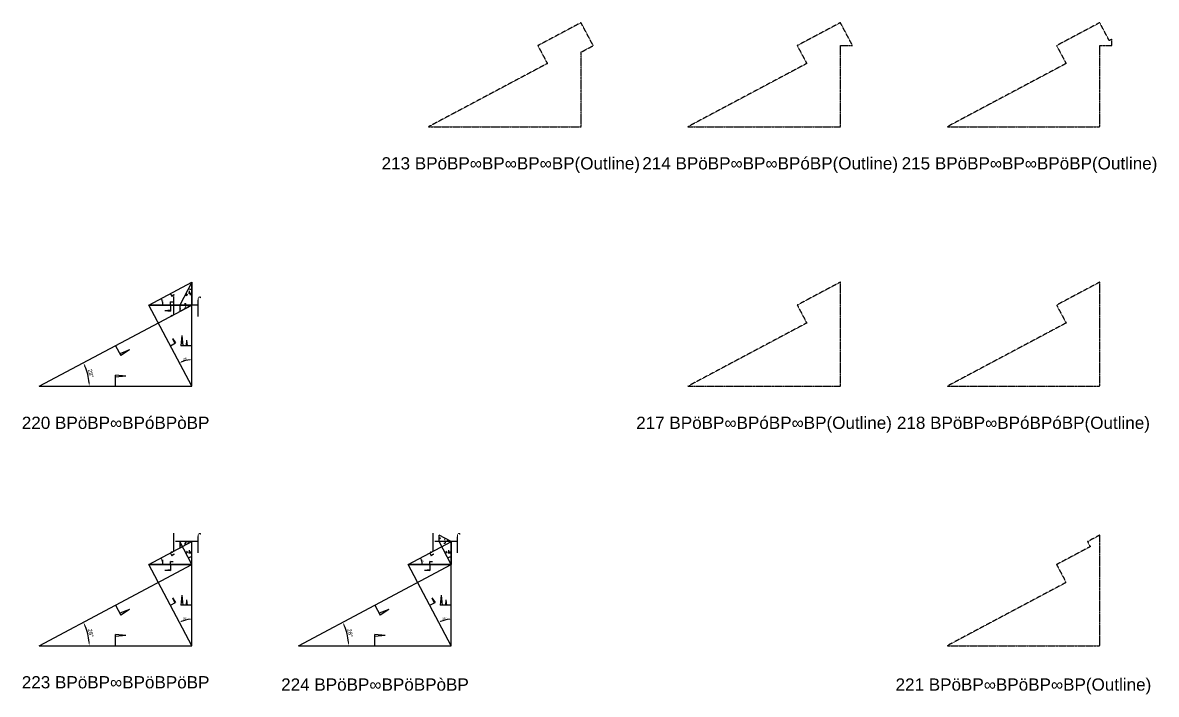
# Model space of a CAD drawing. Header units: millimetres. Extents: x 130908 to 599272, y -2842299 to 24518.
# Drawn here: x 282172 to 393552, y -1899435 to -1833474 of the extents above; entities that cross this region are included whole.
import ezdxf
from ezdxf.enums import TextEntityAlignment as Align

# ---------------------------------------------------------------- set-up
doc = ezdxf.new("R2010")
doc.units = ezdxf.units.MM
doc.header["$PDMODE"] = 35
doc.linetypes.add('DASHED', pattern=[19.05, 12.7, -6.35])
for name, color, linetype in [('BASE', 170, 'Continuous'), ('HYPOTENUSE', 20, 'Continuous'), ('PERPENDICULAR', 90, 'Continuous')]:
    doc.layers.add(name, color=color, linetype=linetype)
doc.styles.add('Arial', font='arial_0.ttf')
doc.dimstyles.new('ISO-25', dxfattribs={"dimtxt": 250, "dimasz": 100, "dimexe": 1.25, "dimexo": 0.625, "dimgap": 100, "dimtad": 1, "dimdec": 0, "dimtxsty": 'Arial', "dimcen": 2.5, "dimadec": 0, "dimazin": 0, "dimtfac": 1, "dimtdec": 0, "dimtmove": 0, "dimatfit": 3, "dimfxl": 1, "dimarcsym": 0})

# ---------------------------------------------------------------- blocks, each defined once
blk = doc.blocks.new('*D9')
at = {"color": 0, "lineweight": -2, "ltscale": 100, "transparency": 16777216}
blk.add_arc((0, 0), 4906, 4.08845, 23.91155, dxfattribs=at)
at = {"color": 0, "ltscale": 100, "transparency": 16777216}
for points in [[(4432, 1963), (4537, 2014), (4332, 2303)], [(4952, 352), (4835, 348), (4906, 0)]]:
    blk.add_solid(points, dxfattribs=at)
at = {"layer": 'Defpoints', "color": 0, "ltscale": 100, "transparency": 16777216}
for p in [(15000, 7976), (0, 0), (0, 0), (4841, 796), (15000, 0)]:
    blk.add_point(p, dxfattribs=at)
at = {"color": 0, "ltscale": 100, "transparency": 16777216, "insert": (5055, 1260), "char_height": 400, "attachment_point": 5, "rotation": 284, "style": 'Arial'}
blk.add_mtext('28°', dxfattribs=at)
blk = doc.blocks.new('SanjoyNathGeometrifyingTrigonometryFundamentalLockedSet')
at = {"color": 114, "linetype": 'DASHED', "ltscale": 100, "true_color": 0x139b48}
for p, q in [((14000, 4987.8), (13900, 3987.8)), ((14000, 4987.8), (14100, 3987.8)), ((15000, 3987.8), (13900, 3987.8))]:
    blk.add_line(p, q, dxfattribs=at)
at = {"color": 242, "linetype": 'DASHED', "ltscale": 100, "true_color": 0xcd2027}
for p, q in [((7500, 3987.8), (8016.4, 3016.6)), ((8852.4, 3574.3), (7922.5, 3193.2)), ((8852.4, 3574.3), (8016.4, 3016.6))]:
    blk.add_line(p, q, dxfattribs=at)
at = {"color": 159, "linetype": 'DASHED', "ltscale": 100, "true_color": 0x22346e}
for p, q in [((7500, 0), (7500, 1100)), ((8500, 1000), (7500, 1100)), ((8500, 1000), (7500, 900))]:
    blk.add_line(p, q, dxfattribs=at)
at = {"layer": 'BASE'}
blk.add_line((0, 0), (15000, 0), dxfattribs=at)
at = {"layer": 'HYPOTENUSE'}
blk.add_line((0, 0), (15000, 7975.6), dxfattribs=at)
at = {"layer": 'PERPENDICULAR'}
blk.add_line((15000, 0), (15000, 7975.6), dxfattribs=at)
at = {"color": 4, "ltscale": 100}
dim = blk.add_angular_dim_2l(base=(4841, 795.6), line1=((0, 0), (15000, 0)), line2=((0, 0), (15000, 7975.6)), dimstyle='ISO-25', override={"dimtxt": 400, "dimasz": 350, "dimgap": 100}, dxfattribs=at)
dim.commit()
dim.dimension.update_dxf_attribs({"geometry": '*D9', "text_midpoint": (5055.4, 1260.5)})

msp = doc.modelspace()

# ---------------------------------------------------------------- linework, layer by layer
at = {"linetype": 'DASHED', "ltscale": 70}
for p, q in [((299404, -1861211), (297006, -1861211)), ((299404, -1884439), (297006, -1884439)), ((324887, -1884439), (322489, -1884439))]:
    msp.add_line(p, q, dxfattribs=at)
at = {"linetype": 'DASHED'}
for points in [[(333723, -1837486), (322029, -1843704), (337029, -1843704), (337029, -1836366), (338228, -1835729), (337029, -1833474), (332788, -1835729)], [(362512, -1835729), (363711, -1835729), (362512, -1833474), (358271, -1835729), (359206, -1837486), (347512, -1843704), (362512, -1843704)], [(388929, -1835232), (387995, -1833474), (383754, -1835729), (384689, -1837486), (372995, -1843704), (387995, -1843704), (387995, -1835729), (389193, -1835729), (389193, -1835091)], [(362512, -1869187), (362512, -1858956), (358271, -1861211), (359206, -1862969), (347512, -1869187)], [(387995, -1869187), (387995, -1858956), (383754, -1861211), (384689, -1862969), (372995, -1869187)], [(387060, -1884936), (383754, -1886694), (384689, -1888452), (372995, -1894670), (387995, -1894670), (387995, -1883802), (386796, -1884439)]]:
    msp.add_lwpolyline(points, close=True, dxfattribs=at)

# ---------------------------------------------------------------- block references
at = {"linetype": 'DASHED', "ltscale": 100}
for p, xscale, yscale, zscale in [((294564, -1861211), 0.282714919717775, 0.282714919717775, 0.282714919717775), ((294564, -1886694), 0.282714919717775, 0.282714919717775, 0.282714919717775), ((320047, -1886694), 0.282714919717775, 0.282714919717775, 0.282714919717775), ((324287, -1884439), -0.07992772583102702, 0.07992772583102702, 0.07992772583102702)]:
    msp.add_blockref('SanjoyNathGeometrifyingTrigonometryFundamentalLockedSet', p, dxfattribs=dict(at, xscale=xscale, yscale=yscale, zscale=zscale))
for p, xscale, yscale, zscale, rotation in [((298805, -1858956), -0.150322189285358, 0.150322189285358, 0.150322189285358, 90), ((298805, -1869187), 0.53170943166148, 0.53170943166148, 0.53170943166148, 90.00000000000001), ((298805, -1861211), 0.07992772583102702, 0.07992772583102702, 0.07992772583102702, 180), ((298805, -1886694), 0.150322189285358, 0.150322189285358, 0.150322189285358, 90), ((298805, -1884439), 0.07992772583102702, 0.07992772583102702, 0.07992772583102702, 180), ((324287, -1886694), 0.150322189285358, 0.150322189285358, 0.150322189285358, 90), ((298805, -1894670), 0.53170943166148, 0.53170943166148, 0.53170943166148, 90.00000000000001), ((324287, -1894670), 0.53170943166148, 0.53170943166148, 0.53170943166148, 90.00000000000001)]:
    msp.add_blockref('SanjoyNathGeometrifyingTrigonometryFundamentalLockedSet', p, dxfattribs=dict(at, xscale=xscale, yscale=yscale, zscale=zscale, rotation=rotation))
at = {"linetype": 'DASHED'}
for p in [(283805, -1869187), (283805, -1894670), (309287, -1894670)]:
    msp.add_blockref('SanjoyNathGeometrifyingTrigonometryFundamentalLockedSet', p, dxfattribs=at)

# ---------------------------------------------------------------- texts
at = {"linetype": 'DASHED', "ltscale": 100, "style": 'Arial'}
for s, p in [('213 BPöBP∞BP∞BP∞BP(Outline)', (330128, -1847285)), ('214 BPöBP∞BP∞BPóBP(Outline)', (355611, -1847285)), ('215 BPöBP∞BP∞BPöBP(Outline)', (381094, -1847285)), ('⌡', (297006, -1861211)), ('⌠', (299404, -1861211)), ('220 BPöBP∞BPóBPòBP', (291305, -1872768)), ('217 BPöBP∞BPóBP∞BP(Outline)', (355012, -1872768)), ('218 BPöBP∞BPóBPóBP(Outline)', (380495, -1872768)), ('⌡', (297006, -1884439)), ('⌠', (299404, -1884439)), ('⌡', (322489, -1884439)), ('⌠', (324887, -1884439)), ('223 BPöBP∞BPöBPöBP', (291305, -1898250)), ('224 BPöBP∞BPöBPòBP', (316787, -1898474)), ('221 BPöBP∞BPöBP∞BP(Outline)', (380495, -1898474))]:
    msp.add_text(s, height=1200, dxfattribs=at).set_placement(p, align=Align.MIDDLE_CENTER)

doc.saveas('drawing.dxf')
